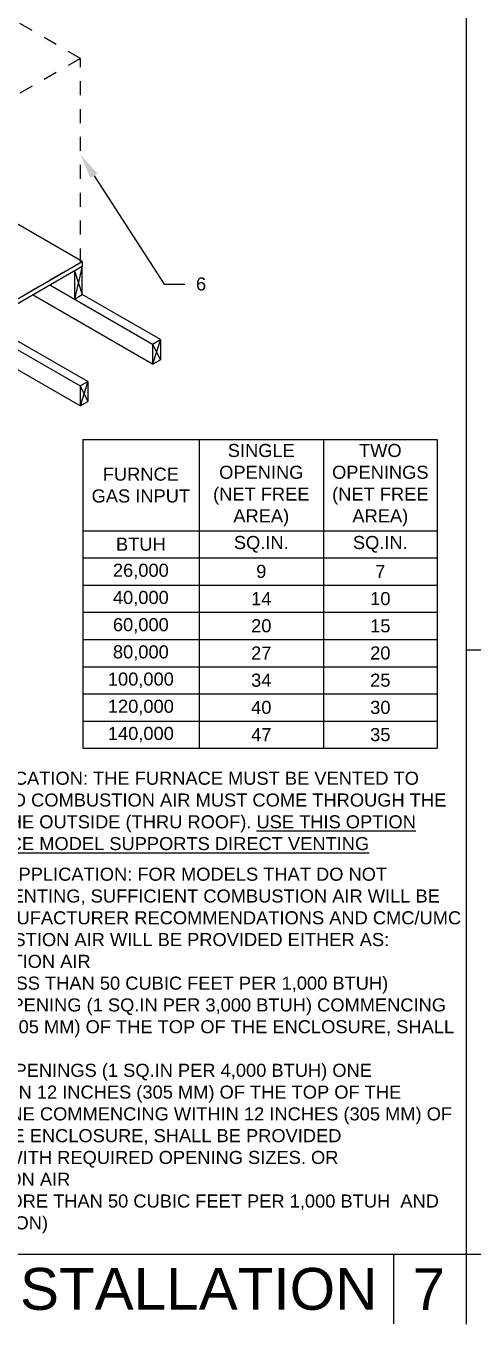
# Model space of a CAD drawing. Header units: inches. Extents: x -22 to 145, y -20 to 61.
# Drawn here: x 15.98 to 19.19, y 0 to 9.31 of the extents above; entities that cross this region are included whole.
import ezdxf
from ezdxf import colors
from ezdxf.entities.mleader import LeaderData, LeaderLine
from ezdxf.enums import TextEntityAlignment as Align
from ezdxf.math import Vec2, Vec3

# ---------------------------------------------------------------- set-up
doc = ezdxf.new("R2010")
doc.units = ezdxf.units.IN
doc.header["$MEASUREMENT"] = 0
doc.linetypes.add('DASHEDX2', pattern=[1.5, 1, -0.5])
for name, color, linetype in [('1-MECH_EQUIP', 5, 'Continuous'), ('GEC_BORDER', 2, 'Continuous'), ('M-DET-MEDIUM', 3, 'Continuous'), ('M-DET-THIN', 9, 'Continuous'), ('M-DET-TXT', 2, 'Continuous')]:
    doc.layers.add(name, color=color, linetype=linetype)
doc.styles.add('ARC-TEXT', font='arial.ttf', dxfattribs={"width": 1.00018, "height": 0.0938})
doc.styles.get("Standard").update_dxf_attribs({"font": 'arial.ttf'})
doc.styles.add('TITLE1', font='arial.ttf')

# ---------------------------------------------------------------- blocks, each defined once
blk = doc.blocks.new('*T1099')
at = {"layer": 'M-DET-TXT', "color": 0, "linetype": 'ByBlock', "lineweight": -2, "transparency": 16777216}
for p, q in [((0, 0), (2.540651473368143, 0)), ((0, 0), (0, -2.214635365451548)), ((0.834055051915584, 0), (0.834055051915584, -2.214635365451548)), ((1.726645656520816, 0), (1.726645656520816, -2.214635365451548)), ((2.540651473368143, 0), (2.540651473368143, -2.214635365451548)), ((0, -0.6543638754810237), (2.540651473368143, -0.6543638754810237)), ((0, -0.8489009024692056), (2.540651473368143, -0.8489009024692056)), ((0, -1.044005825752397), (2.540651473368143, -1.044005825752397)), ((0, -1.239110749035589), (2.540651473368143, -1.239110749035589)), ((0, -1.434215672318781), (2.540651473368143, -1.434215672318781)), ((0, -1.629320595601973), (2.540651473368143, -1.629320595601973)), ((0, -1.824425518885165), (2.540651473368143, -1.824425518885165)), ((0, -2.019530442168357), (2.540651473368143, -2.019530442168357)), ((0, -2.214635365451548), (2.540651473368143, -2.214635365451548))]:
    blk.add_line(p, q, dxfattribs=at)
at = {"layer": 'M-DET-TXT', "color": 0, "transparency": 16777216, "char_height": 0.09375, "attachment_point": 5}
for s, insert, width in [('SINGLE OPENING \\P(NET FREE AREA)', (1.2803503542182, -0.3271819377405123), 0.8613406046052319), ('TWO OPENINGS\\P(NET FREE AREA)', (2.13364856494448, -0.3271819377405123), 0.7827558168473274), ('FURNCE GAS INPUT ', (0.417027525957792, -0.3271819377405123), 0.802805051915584), ('BTUH', (0.417027525957792, -0.7516323889751142), 0.802805051915584), ('SQ.IN.', (1.2803503542182, -0.7516323889751142), 0.8613406046052319), ('SQ.IN.', (2.13364856494448, -0.7516323889751142), 0.7827558168473274), ('26,000', (0.417027525957792, -0.9464533641108019), 0.802805051915584), ('9', (1.2803503542182, -0.9464533641108019), 0.8613406046052319), ('7', (2.13364856494448, -0.9464533641108019), 0.7827558168473274), ('40,000', (0.417027525957792, -1.141558287393994), 0.802805051915584), ('14', (1.2803503542182, -1.141558287393994), 0.8613406046052319), ('10', (2.13364856494448, -1.141558287393994), 0.7827558168473274), ('60,000', (0.417027525957792, -1.336663210677185), 0.802805051915584), ('20', (1.2803503542182, -1.336663210677185), 0.8613406046052319), ('15', (2.13364856494448, -1.336663210677185), 0.7827558168473274), ('80,000', (0.417027525957792, -1.531768133960377), 0.802805051915584), ('27', (1.2803503542182, -1.531768133960377), 0.8613406046052319), ('20', (2.13364856494448, -1.531768133960377), 0.7827558168473274), ('100,000', (0.417027525957792, -1.726873057243568), 0.802805051915584), ('34', (1.2803503542182, -1.726873057243568), 0.8613406046052319), ('25', (2.13364856494448, -1.726873057243568), 0.7827558168473274), ('120,000', (0.417027525957792, -1.921977980526761), 0.802805051915584), ('40', (1.2803503542182, -1.921977980526761), 0.8613406046052319), ('30', (2.13364856494448, -1.921977980526761), 0.7827558168473274), ('140,000', (0.417027525957792, -2.117082903809953), 0.802805051915584), ('47', (1.2803503542182, -2.117082903809953), 0.8613406046052319), ('35', (2.13364856494448, -2.117082903809953), 0.7827558168473274)]:
    blk.add_mtext(s, dxfattribs=dict(at, insert=insert, width=width))

msp = doc.modelspace()

# ---------------------------------------------------------------- linework, layer by layer
at = {"layer": '1-MECH_EQUIP', "color": 1, "linetype": 'DASHEDX2', "ltscale": 0.05}
msp.add_line((12.69113613413163, 5.489386567236924), (16.37174410021549, 7.614386567236895), dxfattribs=at)
at = {"layer": 'GEC_BORDER', "color": 5}
for p, q in [((19.13776276098554, 29.00000000000001), (19.13776276098554, 7.105427357601002e-15)), ((19.13776276098554, 29.00000000000001), (19.13776276098554, 7.105427357601002e-15)), ((-0.01881516049570564, 0.5003080023454629), (38.29401276098554, 0.5003080023454629)), ((18.61927552197108, 0.0003080023454664627), (18.61927552197108, 0.5003080023454665))]:
    msp.add_line(p, q, dxfattribs=at)
at = {"layer": 'M-DET-MEDIUM', "color": 3}
for p, q in [((16.38420297272381, 7.62157970063345), (15.07371692371072, 8.377905531076653)), ((13.73036661867292, 6.089386567236918), (16.38420297272381, 7.621579700633422)), ((13.73036661867292, 6.054923101562895), (16.38420297272381, 7.587116234959357))]:
    msp.add_line(p, q, dxfattribs=at)
at = {"layer": 'M-DET-MEDIUM'}
for p, q in [((16.32844283002618, 7.554923101562895), (16.32844283002618, 7.352259030600184)), ((16.38420297272381, 7.62157970063345), (16.38420297272381, 7.587116234959428)), ((16.38420297272381, 7.38445216399673), (16.38420297272381, 7.587116234959428)), ((16.15293059613811, 7.453591066081504), (16.88917635249828, 7.028519380457286)), ((16.88917635249828, 6.884899410719047), (16.02855205385407, 7.381781081212413)), ((16.32844283002618, 7.352259030600184), (16.38420297272381, 7.38445216399673)), ((16.94493649519592, 7.060712513853819), (16.38420297272381, 7.384452163996603)), ((16.36956111022761, 6.584899410719064), (15.50893681158345, 7.08178108121243)), ((15.63331535386749, 7.153591066081521), (16.36956111022761, 6.728519380457303)), ((16.42532125292524, 6.760712513853836), (15.8645877304532, 7.08445216399662)), ((16.88917635249828, 7.028519380457286), (16.94493649519592, 7.060712513853819)), ((16.88917635249828, 7.028519380457286), (16.88917635249828, 6.884899410719047)), ((16.94493649519592, 7.060712513853819), (16.94493649519592, 6.917092544115594)), ((16.88917635249828, 6.884899410719047), (16.94493649519592, 6.917092544115594)), ((16.36956111022761, 6.728519380457303), (16.42532125292524, 6.760712513853836)), ((16.36956111022761, 6.728519380457303), (16.36956111022761, 6.584899410719064)), ((16.42532125292524, 6.760712513853836), (16.42532125292524, 6.617092544115611)), ((16.36956111022761, 6.584899410719064), (16.42532125292524, 6.617092544115611))]:
    msp.add_line(p, q, dxfattribs=at)
at = {"layer": 'M-DET-THIN', "linetype": 'DASHEDX2', "ltscale": 0.05}
for p, q in [((16.37174410021549, 9.07785543182968), (15.59232123680954, 9.527855431829668)), ((16.37174410021549, 9.07785543182965), (12.69113613413163, 6.952855431829651)), ((16.37174410021549, 7.614386567236895), (16.37174410021549, 9.07785543182965))]:
    msp.add_line(p, q, dxfattribs=at)
at = {"layer": 'M-DET-THIN', "color": 9}
for p, q in [((16.38420297272381, 7.587116234959428), (16.32844283002618, 7.352259030600184)), ((16.32844283002618, 7.554923101562895), (16.38420297272381, 7.38445216399673)), ((16.94493649519592, 7.060712513853762), (16.88917635249823, 6.884899410719004)), ((16.88917635249828, 7.028519380457229), (16.94493649519592, 6.917092544115551)), ((16.42532125292524, 6.76071251385375), (16.36956111022749, 6.584899410718993)), ((16.36956111022755, 6.728519380457218), (16.42532125292524, 6.617092544115525))]:
    msp.add_line(p, q, dxfattribs=at)
at = {"layer": 'M-DET-THIN'}
msp.add_line((19.13776276098554, 4.835308002345457), (28.71588776098554, 4.835308002345457), dxfattribs=at)

# ---------------------------------------------------------------- block references
msp.add_blockref('*T1099', (16.38816078017015, 6.344427688036877))

# ---------------------------------------------------------------- texts
at = {"layer": 'GEC_BORDER', "style": 'TITLE1'}
msp.add_text('7', height=0.3, dxfattribs=at).set_placement((18.86927552197108, 0.2503080023454665), align=Align.MIDDLE_CENTER)
at = {"layer": 'M-DET-TXT'}
for s, insert, char_height, width, attachment_point, style in [('\\pi-0.28125,l0.375,t0.375;A)^IDIRECT VENT APPLICATION: THE FURNACE MUST BE VENTED TO THE OUTDOORS AND COMBUSTION AIR MUST COME THROUGH THE INLET PIPE FROM THE OUTSIDE (THRU ROOF). {\\LUSE THIS OPTION WHENEVER FURNACE MODEL SUPPORTS DIRECT VENTING}', (14.2392396997933, 3.961722517573296), 0.09375, 4.795588248043602, 1, 'ARC-TEXT'), ('\\pi-0.28125,l0.375,t0.375;B)^INON-DIRECT VENT APPLICATION: FOR MODELS THAT DO NOT SUPPORT DIRECT VENTING, SUFFICIENT COMBUSTION AIR WILL BE PROVIDED PER MANUFACTURER RECOMMENDATIONS AND CMC/UMC CHAPTER 7. COMBUSTION AIR WILL BE PROVIDED EITHER AS: \\P-^IOUTDOOR COMBUSTION AIR\\P\\pi0,l0,tz;^I(SPACES HAVING LESS THAN 50 CUBIC FEET PER 1,000 BTUH)\\P\\pi-0.28125,l0.375,t0.375;i.^IONE PERMANENT OPENING (1 SQ.IN PER 3,000 BTUH) COMMENCING WITHIN 12 INCHES (305 MM) OF THE TOP OF THE ENCLOSURE, SHALL BE PROVIDED\\Pii.^ITWO PERMANENT OPENINGS (1 SQ.IN PER 4,000 BTUH) ONE COMMENCING WITHIN 12 INCHES (305 MM) OF THE TOP OF THE ENCLOSURE AND ONE COMMENCING WITHIN 12 INCHES (305 MM) OF THE BOTTOM OF THE ENCLOSURE, SHALL BE PROVIDED\\P\\pi0,l0,tz;^ISEE TABLE ABOVE WITH REQUIRED OPENING SIZES. OR\\P\\pi-0.28125,l0.375,t0.375;-^IINDOOR COMBUSTION AIR\\P\\pi-0.375,tz;^I(SPACES HAVING MORE THAN 50 CUBIC FEET PER 1,000 BTUH  AND 0.40 ACH INFILTRATION)', (14.22202952153231, 3.273372810717593), 0.09375, 4.897246000438772, 1, 'ARC-TEXT'), (' ATTIC FURNACE INSTALLATION  ', (18.50056506087799, 0.2503080023454665), 0.3, 9.078125000000002, 6, 'TITLE1')]:
    msp.add_mtext(s, dxfattribs=dict(at, insert=insert, char_height=char_height, width=width, attachment_point=attachment_point, style=style))

# ---------------------------------------------------------------- leaders
ml = msp.add_multileader_mtext('Standard', dxfattribs=at)
ml.set_content('6', color=256)
ml.set_leader_properties()
ml.build(insert=Vec2(0, 0))
ml.multileader.update_dxf_attribs({"text_right_attachment_type": 2, "dogleg_length": 0.36, "arrow_head_size": 0.18})
ctx = ml.context
ctx.base_point, ctx.char_height, ctx.arrow_head_size, ctx.landing_gap_size, ctx.plane_origin = Vec3(17.12151308899767, 7.459545338537868), 0.09375, 0.18, 0.09, Vec3(20.47964603403187, 8.089500547191978)
ctx.right_attachment, ctx.text_align_type = 2, 2
notes = []
notes.append((ctx, [(0, (1, 1, 0), (16.97163474289169, 7.459545338537868), (1, 0), 0.1498783461059793, [(0, [(16.37174410021549, 8.38782809853264)], 0, [])])]))
ctx.mtext.insert, ctx.mtext.defined_height, ctx.mtext.alignment, ctx.mtext.flow_direction = Vec3(17.27341622678756, 7.507219707569252), 0.1672780275162577, 3, 5
for ctx, leaders in notes:
    for number, flags, end, landing, length, lines in leaders:
        leader = LeaderData()
        leader.index, (leader.has_last_leader_line, leader.has_dogleg_vector, leader.attachment_direction) = number, flags
        leader.last_leader_point, leader.dogleg_vector, leader.dogleg_length = Vec3(end), Vec3(landing), length
        for number, points, colour, breaks in lines:
            line = LeaderLine()
            line.index, line.vertices, line.color, line.breaks = number, Vec3.list(points), colors.encode_raw_color(colour), breaks
            leader.lines.append(line)
        ctx.leaders.append(leader)

doc.saveas('drawing.dxf')
